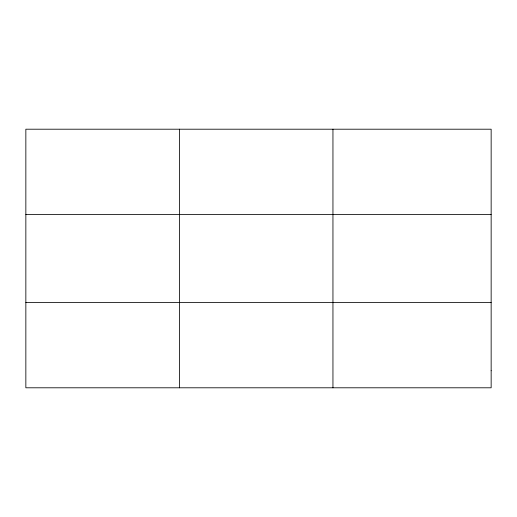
<?xml version="1.0" encoding="UTF-8"?>
<svg xmlns="http://www.w3.org/2000/svg" width="517" height="517" viewBox="0 0 517 517"><rect width="100%" height="100%" fill="white"/><g stroke="black" fill="none" stroke-linecap="round" stroke-linejoin="round"><path stroke-width="0.78" d="M179.399 387.795L179.399 129.205M332.948 387.795L332.948 129.205M25.85 214.542L491.15 214.542M25.85 302.458L491.15 302.458M491.15 370.728L491.15 387.795L25.85 387.795L25.85 129.205L491.15 129.205L491.15 370.728"/></g></svg>
